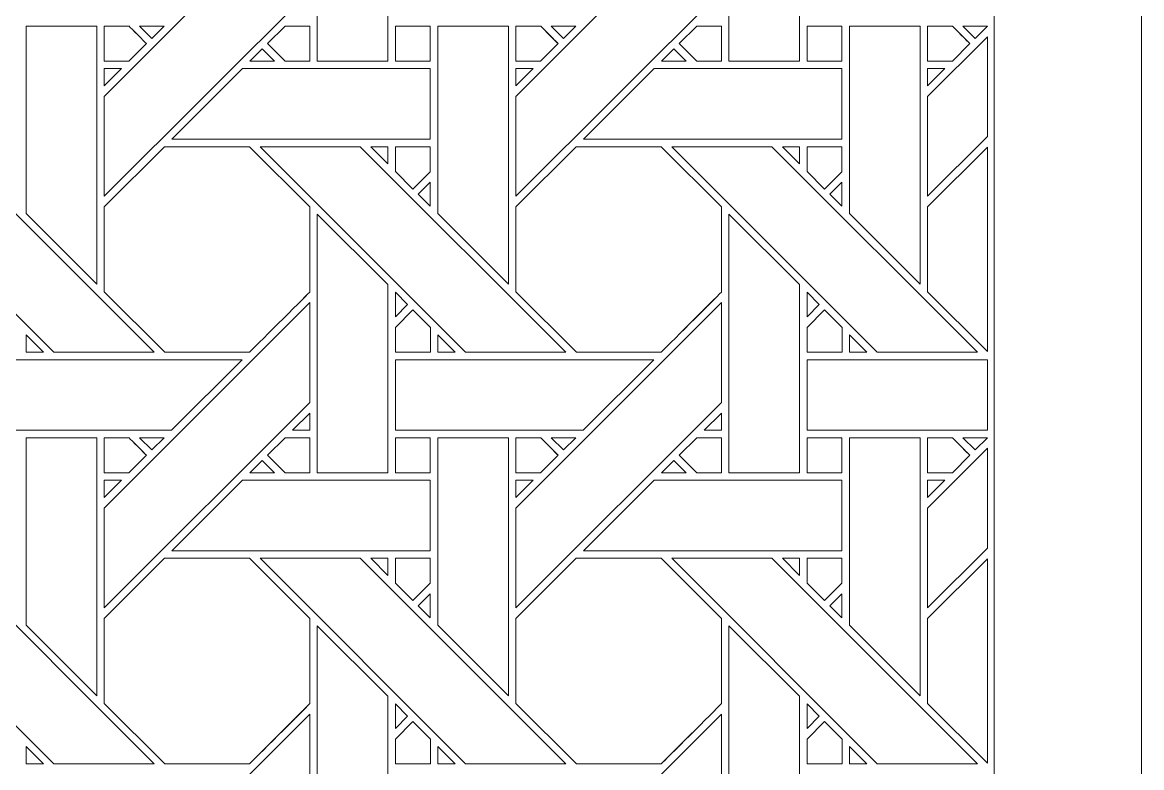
# Model space of a CAD drawing. Header units: inches. Extents: x 7.38 to 17.38, y 6.59 to 11.59.
# Drawn here: x 14.804 to 17.383, y 8.849 to 10.566 of the extents above; entities that cross this region are included whole.
import ezdxf

# ---------------------------------------------------------------- set-up
doc = ezdxf.new("R2010")
doc.units = ezdxf.units.IN
doc.header["$MEASUREMENT"] = 0
doc.layers.add('Design', color=7, linetype='Continuous', lineweight=0)

msp = doc.modelspace()

# ---------------------------------------------------------------- linework, layer by layer
at = {"layer": 'Design'}
for points, knots in [([(7.3829, 11.5948), (7.3829, 11.5948), (7.3829, 6.5948), (7.3829, 6.5948), (7.3829, 6.5948), (17.3829, 6.5948), (17.3829, 6.5948), (17.3829, 6.5948), (17.3829, 11.5948), (17.3829, 11.5948), (17.3829, 11.5948), (7.3829, 11.5948), (7.3829, 11.5948)], [0, 0, 0, 0, 1, 1, 1, 2, 2, 2, 3, 3, 3, 4, 4, 4, 4]), ([(7.7229, 11.2442), (7.7229, 11.2442), (7.7229, 6.9453), (7.7229, 6.9453), (7.7229, 6.9453), (17.0428, 6.9453), (17.0428, 6.9453), (17.0428, 6.9453), (17.0428, 11.2442), (17.0428, 11.2442), (17.0428, 11.2442), (7.7229, 11.2442), (7.7229, 11.2442)], [0, 0, 0, 0, 1, 1, 1, 2, 2, 2, 3, 3, 3, 4, 4, 4, 4]), ([(15.483, 10.4769), (15.483, 10.4769), (15.483, 11.0727), (15.483, 11.0727), (15.483, 11.0727), (15.6458, 10.9106), (15.6458, 10.9106), (15.6458, 10.9106), (15.6458, 10.4769), (15.6458, 10.4769), (15.6458, 10.4769), (15.483, 10.4769), (15.483, 10.4769)], [0, 0, 0, 0, 1, 1, 1, 2, 2, 2, 3, 3, 3, 4, 4, 4, 4]), ([(16.4317, 10.4769), (16.4317, 10.4769), (16.4317, 11.0727), (16.4317, 11.0727), (16.4317, 11.0727), (16.5945, 10.9106), (16.5945, 10.9106), (16.5945, 10.9106), (16.5945, 10.4769), (16.5945, 10.4769), (16.5945, 10.4769), (16.4317, 10.4769), (16.4317, 10.4769)], [0, 0, 0, 0, 1, 1, 1, 2, 2, 2, 3, 3, 3, 4, 4, 4, 4]), ([(15.4659, 10.6391), (15.4659, 10.6391), (14.9922, 10.1655), (14.9922, 10.1655), (14.9922, 10.1655), (14.9922, 10.3956), (14.9922, 10.3956), (14.9922, 10.3956), (15.4659, 10.8692), (15.4659, 10.8692), (15.4659, 10.8692), (15.4659, 10.6391), (15.4659, 10.6391)], [0, 0, 0, 0, 1, 1, 1, 2, 2, 2, 3, 3, 3, 4, 4, 4, 4]), ([(15.941, 10.1655), (15.941, 10.1655), (15.941, 10.3956), (15.941, 10.3956), (15.941, 10.3956), (16.4146, 10.8692), (16.4146, 10.8692), (16.4146, 10.8692), (16.4146, 10.6391), (16.4146, 10.6391), (16.4146, 10.6391), (15.941, 10.1655), (15.941, 10.1655)], [0, 0, 0, 0, 1, 1, 1, 2, 2, 2, 3, 3, 3, 4, 4, 4, 4]), ([(14.8122, 10.1255), (14.8122, 10.1255), (14.8122, 10.5577), (14.8122, 10.5577), (14.8122, 10.5577), (14.9751, 10.5577), (14.9751, 10.5577), (14.9751, 10.5577), (14.9751, 9.9626), (14.9751, 9.9626), (14.9751, 9.9626), (14.8122, 10.1255), (14.8122, 10.1255)], [0, 0, 0, 0, 1, 1, 1, 2, 2, 2, 3, 3, 3, 4, 4, 4, 4]), ([(15.0493, 10.5577), (15.0544, 10.5526), (15.0852, 10.5218), (15.0896, 10.5173), (15.0896, 10.5173), (15.0492, 10.4769), (15.0492, 10.4769), (15.0492, 10.4769), (14.9922, 10.4769), (14.9922, 10.4769), (14.9922, 10.4769), (14.9922, 10.5577), (14.9922, 10.5577), (14.9922, 10.5577), (15.0493, 10.5577), (15.0493, 10.5577)], [0, 0, 0, 0, 1, 1, 1, 2, 2, 2, 3, 3, 3, 4, 4, 4, 5, 5, 5, 5]), ([(15.0896, 10.5173), (15.0896, 10.5173), (15.0492, 10.4769), (15.0492, 10.4769), (15.0492, 10.4769), (14.9922, 10.4769), (14.9922, 10.4769), (14.9922, 10.4769), (14.9922, 10.5577), (14.9922, 10.5577), (14.9922, 10.5577), (15.0493, 10.5577), (15.0493, 10.5577), (15.0543, 10.5527), (15.0851, 10.5219), (15.0896, 10.5173)], [0, 0, 0, 0, 1, 1, 1, 2, 2, 2, 3, 3, 3, 4, 4, 4, 5, 5, 5, 5]), ([(15.0736, 10.5577), (15.0736, 10.5577), (15.1301, 10.5577), (15.1301, 10.5577), (15.1301, 10.5577), (15.1018, 10.5295), (15.1018, 10.5295), (15.1018, 10.5295), (15.0736, 10.5577), (15.0736, 10.5577)], [0, 0, 0, 0, 1, 1, 1, 2, 2, 2, 3, 3, 3, 3]), ([(15.4659, 10.5577), (15.4659, 10.5577), (15.4659, 10.4769), (15.4659, 10.4769), (15.4659, 10.4769), (15.4088, 10.4769), (15.4088, 10.4769), (15.4088, 10.4769), (15.3684, 10.5173), (15.3684, 10.5173), (15.3684, 10.5173), (15.4089, 10.5577), (15.4089, 10.5577), (15.4089, 10.5577), (15.4659, 10.5577), (15.4659, 10.5577)], [0, 0, 0, 0, 1, 1, 1, 2, 2, 2, 3, 3, 3, 4, 4, 4, 5, 5, 5, 5]), ([(15.4659, 10.4769), (15.4659, 10.4769), (15.4088, 10.4769), (15.4088, 10.4769), (15.4088, 10.4769), (15.3684, 10.5173), (15.3684, 10.5173), (15.3684, 10.5173), (15.4089, 10.5577), (15.4089, 10.5577), (15.4089, 10.5577), (15.4659, 10.5577), (15.4659, 10.5577), (15.4659, 10.5577), (15.4659, 10.4769), (15.4659, 10.4769)], [0, 0, 0, 0, 1, 1, 1, 2, 2, 2, 3, 3, 3, 4, 4, 4, 5, 5, 5, 5]), ([(15.7434, 10.5577), (15.7434, 10.5577), (15.7434, 10.4769), (15.7434, 10.4769), (15.7434, 10.4769), (15.6631, 10.4769), (15.6631, 10.4769), (15.6631, 10.4769), (15.6631, 10.5577), (15.6631, 10.5577), (15.6631, 10.5577), (15.7434, 10.5577), (15.7434, 10.5577)], [0, 0, 0, 0, 1, 1, 1, 2, 2, 2, 3, 3, 3, 4, 4, 4, 4]), ([(15.6631, 10.4769), (15.6631, 10.4769), (15.6631, 10.5577), (15.6631, 10.5577), (15.6631, 10.5577), (15.7434, 10.5577), (15.7434, 10.5577), (15.7434, 10.5577), (15.7434, 10.4769), (15.7434, 10.4769), (15.7434, 10.4769), (15.6631, 10.4769), (15.6631, 10.4769)], [0, 0, 0, 0, 1, 1, 1, 2, 2, 2, 3, 3, 3, 4, 4, 4, 4]), ([(15.7609, 10.1255), (15.7609, 10.1255), (15.7609, 10.5577), (15.7609, 10.5577), (15.7609, 10.5577), (15.9238, 10.5577), (15.9238, 10.5577), (15.9238, 10.5577), (15.9238, 9.9626), (15.9238, 9.9626), (15.9238, 9.9626), (15.7609, 10.1255), (15.7609, 10.1255)], [0, 0, 0, 0, 1, 1, 1, 2, 2, 2, 3, 3, 3, 4, 4, 4, 4]), ([(15.998, 10.5577), (16.0032, 10.5526), (16.0339, 10.5218), (16.0384, 10.5173), (16.0384, 10.5173), (15.9979, 10.4769), (15.9979, 10.4769), (15.9979, 10.4769), (15.941, 10.4769), (15.941, 10.4769), (15.941, 10.4769), (15.941, 10.5577), (15.941, 10.5577), (15.941, 10.5577), (15.998, 10.5577), (15.998, 10.5577)], [0, 0, 0, 0, 1, 1, 1, 2, 2, 2, 3, 3, 3, 4, 4, 4, 5, 5, 5, 5]), ([(16.0384, 10.5173), (16.0384, 10.5173), (15.9979, 10.4769), (15.9979, 10.4769), (15.9979, 10.4769), (15.941, 10.4769), (15.941, 10.4769), (15.941, 10.4769), (15.941, 10.5577), (15.941, 10.5577), (15.941, 10.5577), (15.998, 10.5577), (15.998, 10.5577), (16.0034, 10.5523), (16.0384, 10.5173), (16.0384, 10.5173)], [0, 0, 0, 0, 1, 1, 1, 2, 2, 2, 3, 3, 3, 4, 4, 4, 5, 5, 5, 5]), ([(16.0224, 10.5577), (16.0224, 10.5577), (16.0788, 10.5577), (16.0788, 10.5577), (16.0788, 10.5577), (16.0506, 10.5295), (16.0506, 10.5295), (16.0506, 10.5295), (16.0224, 10.5577), (16.0224, 10.5577)], [0, 0, 0, 0, 1, 1, 1, 2, 2, 2, 3, 3, 3, 3]), ([(16.4146, 10.5577), (16.4146, 10.5577), (16.4146, 10.4769), (16.4146, 10.4769), (16.4146, 10.4769), (16.3575, 10.4769), (16.3575, 10.4769), (16.3575, 10.4769), (16.3172, 10.5173), (16.3172, 10.5173), (16.3172, 10.5173), (16.3576, 10.5577), (16.3576, 10.5577), (16.3576, 10.5577), (16.4146, 10.5577), (16.4146, 10.5577)], [0, 0, 0, 0, 1, 1, 1, 2, 2, 2, 3, 3, 3, 4, 4, 4, 5, 5, 5, 5]), ([(16.4146, 10.4769), (16.4146, 10.4769), (16.3575, 10.4769), (16.3575, 10.4769), (16.3575, 10.4769), (16.3172, 10.5173), (16.3172, 10.5173), (16.3172, 10.5173), (16.3576, 10.5577), (16.3576, 10.5577), (16.3576, 10.5577), (16.4146, 10.5577), (16.4146, 10.5577), (16.4146, 10.5577), (16.4146, 10.4769), (16.4146, 10.4769)], [0, 0, 0, 0, 1, 1, 1, 2, 2, 2, 3, 3, 3, 4, 4, 4, 5, 5, 5, 5]), ([(16.6921, 10.5577), (16.6921, 10.5577), (16.6921, 10.4769), (16.6921, 10.4769), (16.6921, 10.4769), (16.6118, 10.4769), (16.6118, 10.4769), (16.6118, 10.4769), (16.6118, 10.5577), (16.6118, 10.5577), (16.6118, 10.5577), (16.6921, 10.5577), (16.6921, 10.5577)], [0, 0, 0, 0, 1, 1, 1, 2, 2, 2, 3, 3, 3, 4, 4, 4, 4]), ([(16.6118, 10.4769), (16.6118, 10.4769), (16.6118, 10.5577), (16.6118, 10.5577), (16.6118, 10.5577), (16.6921, 10.5577), (16.6921, 10.5577), (16.6921, 10.5577), (16.6921, 10.4769), (16.6921, 10.4769), (16.6921, 10.4769), (16.6118, 10.4769), (16.6118, 10.4769)], [0, 0, 0, 0, 1, 1, 1, 2, 2, 2, 3, 3, 3, 4, 4, 4, 4]), ([(16.8725, 9.9626), (16.8725, 9.9626), (16.7096, 10.1255), (16.7096, 10.1255), (16.7096, 10.1255), (16.7096, 10.5577), (16.7096, 10.5577), (16.7096, 10.5577), (16.8725, 10.5577), (16.8725, 10.5577), (16.8725, 10.5577), (16.8725, 9.9626), (16.8725, 9.9626)], [0, 0, 0, 0, 1, 1, 1, 2, 2, 2, 3, 3, 3, 4, 4, 4, 4]), ([(16.8897, 10.4769), (16.8897, 10.4769), (16.8897, 10.5577), (16.8897, 10.5577), (16.8897, 10.5577), (16.9468, 10.5577), (16.9468, 10.5577), (16.9519, 10.5526), (16.9827, 10.5218), (16.9871, 10.5173), (16.9871, 10.5173), (16.9467, 10.4769), (16.9467, 10.4769), (16.9467, 10.4769), (16.8897, 10.4769), (16.8897, 10.4769)], [0, 0, 0, 0, 1, 1, 1, 2, 2, 2, 3, 3, 3, 4, 4, 4, 5, 5, 5, 5]), ([(16.8897, 10.4769), (16.8897, 10.4769), (16.8897, 10.5577), (16.8897, 10.5577), (16.8897, 10.5577), (16.9468, 10.5577), (16.9468, 10.5577), (16.9521, 10.5524), (16.9829, 10.5216), (16.9871, 10.5173), (16.9871, 10.5173), (16.9467, 10.4769), (16.9467, 10.4769), (16.9467, 10.4769), (16.8897, 10.4769), (16.8897, 10.4769)], [0, 0, 0, 0, 1, 1, 1, 2, 2, 2, 3, 3, 3, 4, 4, 4, 5, 5, 5, 5]), ([(16.9711, 10.5577), (16.9711, 10.5577), (17.0276, 10.5577), (17.0276, 10.5577), (17.0276, 10.5577), (16.9993, 10.5295), (16.9993, 10.5295), (16.9993, 10.5295), (16.9711, 10.5577), (16.9711, 10.5577)], [0, 0, 0, 0, 1, 1, 1, 2, 2, 2, 3, 3, 3, 3]), ([(16.8897, 10.1655), (16.8897, 10.1655), (16.8897, 10.3956), (16.8897, 10.3956), (16.8897, 10.3956), (17.0276, 10.5334), (17.0276, 10.5334), (17.0276, 10.5334), (17.0276, 10.3034), (17.0276, 10.3034), (17.0276, 10.3034), (16.8897, 10.1655), (16.8897, 10.1655)], [0, 0, 0, 0, 1, 1, 1, 2, 2, 2, 3, 3, 3, 4, 4, 4, 4]), ([(15.3281, 10.4769), (15.3281, 10.4769), (15.3563, 10.5052), (15.3563, 10.5052), (15.3563, 10.5052), (15.3846, 10.4769), (15.3846, 10.4769), (15.3846, 10.4769), (15.3281, 10.4769), (15.3281, 10.4769)], [0, 0, 0, 0, 1, 1, 1, 2, 2, 2, 3, 3, 3, 3]), ([(16.305, 10.5052), (16.305, 10.5052), (16.3333, 10.4769), (16.3333, 10.4769), (16.3333, 10.4769), (16.2768, 10.4769), (16.2768, 10.4769), (16.2768, 10.4769), (16.305, 10.5052), (16.305, 10.5052)], [0, 0, 0, 0, 1, 1, 1, 2, 2, 2, 3, 3, 3, 3]), ([(15.0321, 10.4598), (15.0321, 10.4598), (14.9922, 10.4199), (14.9922, 10.4199), (14.9922, 10.4199), (14.9922, 10.4598), (14.9922, 10.4598), (14.9922, 10.4598), (15.0321, 10.4598), (15.0321, 10.4598)], [0, 0, 0, 0, 1, 1, 1, 2, 2, 2, 3, 3, 3, 3]), ([(15.7434, 10.4598), (15.7434, 10.4598), (15.7434, 10.297), (15.7434, 10.297), (15.7434, 10.297), (15.1481, 10.297), (15.1481, 10.297), (15.1481, 10.297), (15.3109, 10.4598), (15.3109, 10.4598), (15.3109, 10.4598), (15.7434, 10.4598), (15.7434, 10.4598)], [0, 0, 0, 0, 1, 1, 1, 2, 2, 2, 3, 3, 3, 4, 4, 4, 4]), ([(15.9808, 10.4598), (15.9808, 10.4598), (15.941, 10.4199), (15.941, 10.4199), (15.941, 10.4199), (15.941, 10.4598), (15.941, 10.4598), (15.941, 10.4598), (15.9808, 10.4598), (15.9808, 10.4598)], [0, 0, 0, 0, 1, 1, 1, 2, 2, 2, 3, 3, 3, 3]), ([(16.6921, 10.4598), (16.6921, 10.4598), (16.6921, 10.297), (16.6921, 10.297), (16.6921, 10.297), (16.0968, 10.297), (16.0968, 10.297), (16.0968, 10.297), (16.2596, 10.4598), (16.2596, 10.4598), (16.2596, 10.4598), (16.6921, 10.4598), (16.6921, 10.4598)], [0, 0, 0, 0, 1, 1, 1, 2, 2, 2, 3, 3, 3, 4, 4, 4, 4]), ([(16.9295, 10.4598), (16.9295, 10.4598), (16.8897, 10.4199), (16.8897, 10.4199), (16.8897, 10.4199), (16.8897, 10.4598), (16.8897, 10.4598), (16.8897, 10.4598), (16.9295, 10.4598), (16.9295, 10.4598)], [0, 0, 0, 0, 1, 1, 1, 2, 2, 2, 3, 3, 3, 3]), ([(15.1072, 9.8062), (15.1072, 9.8062), (14.8762, 9.8062), (14.8762, 9.8062), (14.8762, 9.8062), (14.4026, 10.2798), (14.4026, 10.2798), (14.4026, 10.2798), (14.6336, 10.2798), (14.6336, 10.2798), (14.6336, 10.2798), (15.1072, 9.8062), (15.1072, 9.8062)], [0, 0, 0, 0, 1, 1, 1, 2, 2, 2, 3, 3, 3, 4, 4, 4, 4]), ([(15.1309, 10.2798), (15.1309, 10.2798), (15.3271, 10.2798), (15.3271, 10.2798), (15.3271, 10.2798), (15.4659, 10.1411), (15.4659, 10.1411), (15.4659, 10.1411), (15.4659, 9.9449), (15.4659, 9.9449), (15.4481, 9.9269), (15.3362, 9.8152), (15.3272, 9.8062), (15.3272, 9.8062), (15.1315, 9.8062), (15.1315, 9.8062), (15.1315, 9.8062), (14.9922, 9.9454), (14.9922, 9.9454), (14.9922, 9.9454), (14.9922, 10.1411), (14.9922, 10.1411), (14.9922, 10.1411), (15.1309, 10.2798), (15.1309, 10.2798)], [0, 0, 0, 0, 1, 1, 1, 2, 2, 2, 3, 3, 3, 4, 4, 4, 5, 5, 5, 6, 6, 6, 7, 7, 7, 8, 8, 8, 8]), ([(15.4659, 9.9449), (15.4481, 9.927), (15.3362, 9.8152), (15.3272, 9.8062), (15.3272, 9.8062), (15.1315, 9.8062), (15.1315, 9.8062), (15.1315, 9.8062), (14.9922, 9.9454), (14.9922, 9.9454), (14.9922, 9.9454), (14.9922, 10.1411), (14.9922, 10.1411), (14.9922, 10.1411), (15.1309, 10.2798), (15.1309, 10.2798), (15.1309, 10.2798), (15.3271, 10.2798), (15.3271, 10.2798), (15.3271, 10.2798), (15.4659, 10.1411), (15.4659, 10.1411), (15.4659, 10.1411), (15.4659, 9.9449), (15.4659, 9.9449)], [0, 0, 0, 0, 1, 1, 1, 2, 2, 2, 3, 3, 3, 4, 4, 4, 5, 5, 5, 6, 6, 6, 7, 7, 7, 8, 8, 8, 8]), ([(15.8249, 9.8062), (15.8249, 9.8062), (15.3514, 10.2798), (15.3514, 10.2798), (15.3514, 10.2798), (15.5823, 10.2798), (15.5823, 10.2798), (15.5823, 10.2798), (16.056, 9.8062), (16.056, 9.8062), (16.056, 9.8062), (15.8249, 9.8062), (15.8249, 9.8062)], [0, 0, 0, 0, 1, 1, 1, 2, 2, 2, 3, 3, 3, 4, 4, 4, 4]), ([(15.6064, 10.2798), (15.6064, 10.2798), (15.6459, 10.2798), (15.6459, 10.2798), (15.6459, 10.2798), (15.6459, 10.24), (15.6459, 10.24), (15.6459, 10.24), (15.6064, 10.2798), (15.6064, 10.2798)], [0, 0, 0, 0, 1, 1, 1, 2, 2, 2, 3, 3, 3, 3]), ([(15.7434, 10.2798), (15.7434, 10.2798), (15.7434, 10.2222), (15.7434, 10.2222), (15.7434, 10.2222), (15.7034, 10.1823), (15.7034, 10.1823), (15.7034, 10.1823), (15.6631, 10.2226), (15.6631, 10.2226), (15.6631, 10.2226), (15.6631, 10.2798), (15.6631, 10.2798), (15.6631, 10.2798), (15.7434, 10.2798), (15.7434, 10.2798)], [0, 0, 0, 0, 1, 1, 1, 2, 2, 2, 3, 3, 3, 4, 4, 4, 5, 5, 5, 5]), ([(15.7034, 10.1823), (15.7034, 10.1823), (15.6631, 10.2226), (15.6631, 10.2226), (15.6631, 10.2226), (15.6631, 10.2798), (15.6631, 10.2798), (15.6631, 10.2798), (15.7434, 10.2798), (15.7434, 10.2798), (15.7434, 10.2798), (15.7434, 10.2222), (15.7434, 10.2222), (15.7434, 10.2222), (15.7034, 10.1823), (15.7034, 10.1823)], [0, 0, 0, 0, 1, 1, 1, 2, 2, 2, 3, 3, 3, 4, 4, 4, 5, 5, 5, 5]), ([(16.0797, 10.2798), (16.0797, 10.2798), (16.2759, 10.2798), (16.2759, 10.2798), (16.2759, 10.2798), (16.4146, 10.1411), (16.4146, 10.1411), (16.4146, 10.1411), (16.4146, 9.9449), (16.4146, 9.9449), (16.3968, 9.9269), (16.2849, 9.8152), (16.2759, 9.8062), (16.2759, 9.8062), (16.0802, 9.8062), (16.0802, 9.8062), (16.0802, 9.8062), (15.941, 9.9454), (15.941, 9.9454), (15.941, 9.9454), (15.941, 10.1411), (15.941, 10.1411), (15.941, 10.1411), (16.0797, 10.2798), (16.0797, 10.2798)], [0, 0, 0, 0, 1, 1, 1, 2, 2, 2, 3, 3, 3, 4, 4, 4, 5, 5, 5, 6, 6, 6, 7, 7, 7, 8, 8, 8, 8]), ([(16.4146, 9.9449), (16.3965, 9.9266), (16.2847, 9.815), (16.2759, 9.8062), (16.2759, 9.8062), (16.0802, 9.8062), (16.0802, 9.8062), (16.0802, 9.8062), (15.941, 9.9454), (15.941, 9.9454), (15.941, 9.9454), (15.941, 10.1411), (15.941, 10.1411), (15.941, 10.1411), (16.0797, 10.2798), (16.0797, 10.2798), (16.0797, 10.2798), (16.2759, 10.2798), (16.2759, 10.2798), (16.2759, 10.2798), (16.4146, 10.1411), (16.4146, 10.1411), (16.4146, 10.1411), (16.4146, 9.9449), (16.4146, 9.9449)], [0, 0, 0, 0, 1, 1, 1, 2, 2, 2, 3, 3, 3, 4, 4, 4, 5, 5, 5, 6, 6, 6, 7, 7, 7, 8, 8, 8, 8]), ([(17.0047, 9.8062), (17.0047, 9.8062), (16.7737, 9.8062), (16.7737, 9.8062), (16.7737, 9.8062), (16.3001, 10.2798), (16.3001, 10.2798), (16.3001, 10.2798), (16.531, 10.2798), (16.531, 10.2798), (16.531, 10.2798), (17.0047, 9.8062), (17.0047, 9.8062)], [0, 0, 0, 0, 1, 1, 1, 2, 2, 2, 3, 3, 3, 4, 4, 4, 4]), ([(16.5946, 10.2798), (16.5946, 10.2798), (16.5946, 10.24), (16.5946, 10.24), (16.5946, 10.24), (16.5552, 10.2798), (16.5552, 10.2798), (16.5552, 10.2798), (16.5946, 10.2798), (16.5946, 10.2798)], [0, 0, 0, 0, 1, 1, 1, 2, 2, 2, 3, 3, 3, 3]), ([(16.6921, 10.2798), (16.6921, 10.2798), (16.6921, 10.2222), (16.6921, 10.2222), (16.6921, 10.2222), (16.6522, 10.1823), (16.6522, 10.1823), (16.6522, 10.1823), (16.6118, 10.2226), (16.6118, 10.2226), (16.6118, 10.2226), (16.6118, 10.2798), (16.6118, 10.2798), (16.6118, 10.2798), (16.6921, 10.2798), (16.6921, 10.2798)], [0, 0, 0, 0, 1, 1, 1, 2, 2, 2, 3, 3, 3, 4, 4, 4, 5, 5, 5, 5]), ([(16.6522, 10.1823), (16.6522, 10.1823), (16.6118, 10.2226), (16.6118, 10.2226), (16.6118, 10.2226), (16.6118, 10.2798), (16.6118, 10.2798), (16.6118, 10.2798), (16.6921, 10.2798), (16.6921, 10.2798), (16.6921, 10.2798), (16.6921, 10.2222), (16.6921, 10.2222), (16.6921, 10.2222), (16.6522, 10.1823), (16.6522, 10.1823)], [0, 0, 0, 0, 1, 1, 1, 2, 2, 2, 3, 3, 3, 4, 4, 4, 5, 5, 5, 5]), ([(17.0276, 10.279), (17.0276, 10.279), (17.0276, 9.8076), (17.0276, 9.8076), (17.0276, 9.8076), (16.8897, 9.9454), (16.8897, 9.9454), (16.8897, 9.9454), (16.8897, 10.1411), (16.8897, 10.1411), (16.8897, 10.1411), (17.0276, 10.279), (17.0276, 10.279)], [0, 0, 0, 0, 1, 1, 1, 2, 2, 2, 3, 3, 3, 4, 4, 4, 4]), ([(17.0276, 9.8076), (17.0276, 9.8076), (16.8897, 9.9454), (16.8897, 9.9454), (16.8897, 9.9454), (16.8897, 10.1411), (16.8897, 10.1411), (16.8897, 10.1411), (17.0276, 10.279), (17.0276, 10.279), (17.0276, 10.279), (17.0276, 9.8076), (17.0276, 9.8076)], [0, 0, 0, 0, 1, 1, 1, 2, 2, 2, 3, 3, 3, 4, 4, 4, 4]), ([(15.7434, 10.198), (15.7434, 10.198), (15.7434, 10.1428), (15.7434, 10.1428), (15.7434, 10.1428), (15.7156, 10.1702), (15.7156, 10.1702), (15.7156, 10.1702), (15.7434, 10.198), (15.7434, 10.198)], [0, 0, 0, 0, 1, 1, 1, 2, 2, 2, 3, 3, 3, 3]), ([(16.6921, 10.198), (16.6921, 10.198), (16.6921, 10.1428), (16.6921, 10.1428), (16.6921, 10.1428), (16.6643, 10.1702), (16.6643, 10.1702), (16.6643, 10.1702), (16.6921, 10.198), (16.6921, 10.198)], [0, 0, 0, 0, 1, 1, 1, 2, 2, 2, 3, 3, 3, 3]), ([(15.483, 9.5282), (15.483, 9.5282), (15.483, 10.124), (15.483, 10.124), (15.483, 10.124), (15.6458, 9.9619), (15.6458, 9.9619), (15.6458, 9.9619), (15.6458, 9.5282), (15.6458, 9.5282), (15.6458, 9.5282), (15.483, 9.5282), (15.483, 9.5282)], [0, 0, 0, 0, 1, 1, 1, 2, 2, 2, 3, 3, 3, 4, 4, 4, 4]), ([(16.4317, 9.5282), (16.4317, 9.5282), (16.4317, 10.124), (16.4317, 10.124), (16.4317, 10.124), (16.5945, 9.9619), (16.5945, 9.9619), (16.5945, 9.9619), (16.5945, 9.5282), (16.5945, 9.5282), (16.5945, 9.5282), (16.4317, 9.5282), (16.4317, 9.5282)], [0, 0, 0, 0, 1, 1, 1, 2, 2, 2, 3, 3, 3, 4, 4, 4, 4]), ([(15.6631, 9.8876), (15.6631, 9.8876), (15.6631, 9.9444), (15.6631, 9.9444), (15.6631, 9.9444), (15.6913, 9.9158), (15.6913, 9.9158), (15.6913, 9.9158), (15.6631, 9.8876), (15.6631, 9.8876)], [0, 0, 0, 0, 1, 1, 1, 2, 2, 2, 3, 3, 3, 3]), ([(16.6118, 9.8876), (16.6118, 9.8876), (16.6118, 9.9444), (16.6118, 9.9444), (16.6118, 9.9444), (16.64, 9.9158), (16.64, 9.9158), (16.64, 9.9158), (16.6118, 9.8876), (16.6118, 9.8876)], [0, 0, 0, 0, 1, 1, 1, 2, 2, 2, 3, 3, 3, 3]), ([(15.4659, 9.6904), (15.4659, 9.6904), (14.9922, 9.2167), (14.9922, 9.2167), (14.9922, 9.2167), (14.9922, 9.4468), (14.9922, 9.4468), (14.9922, 9.4468), (15.4659, 9.9204), (15.4659, 9.9204), (15.4659, 9.9204), (15.4659, 9.6904), (15.4659, 9.6904)], [0, 0, 0, 0, 1, 1, 1, 2, 2, 2, 3, 3, 3, 4, 4, 4, 4]), ([(15.941, 9.2167), (15.941, 9.2167), (15.941, 9.4468), (15.941, 9.4468), (15.941, 9.4468), (16.4146, 9.9204), (16.4146, 9.9204), (16.4146, 9.9204), (16.4146, 9.6904), (16.4146, 9.6904), (16.4146, 9.6904), (15.941, 9.2167), (15.941, 9.2167)], [0, 0, 0, 0, 1, 1, 1, 2, 2, 2, 3, 3, 3, 4, 4, 4, 4]), ([(15.6631, 9.8059), (15.6631, 9.8059), (15.6631, 9.8632), (15.6631, 9.8632), (15.6631, 9.8632), (15.7034, 9.9036), (15.7034, 9.9036), (15.7034, 9.9036), (15.7438, 9.8632), (15.7438, 9.8632), (15.7438, 9.8632), (15.7438, 9.8059), (15.7438, 9.8059), (15.7438, 9.8059), (15.6631, 9.8059), (15.6631, 9.8059)], [0, 0, 0, 0, 1, 1, 1, 2, 2, 2, 3, 3, 3, 4, 4, 4, 5, 5, 5, 5]), ([(15.7034, 9.9036), (15.7034, 9.9036), (15.7438, 9.8632), (15.7438, 9.8632), (15.7438, 9.8632), (15.7438, 9.8059), (15.7438, 9.8059), (15.7438, 9.8059), (15.6631, 9.8059), (15.6631, 9.8059), (15.6631, 9.8059), (15.6631, 9.8632), (15.6631, 9.8632), (15.6631, 9.8632), (15.7034, 9.9036), (15.7034, 9.9036)], [0, 0, 0, 0, 1, 1, 1, 2, 2, 2, 3, 3, 3, 4, 4, 4, 5, 5, 5, 5]), ([(16.6118, 9.8059), (16.6118, 9.8059), (16.6118, 9.8632), (16.6118, 9.8632), (16.6118, 9.8632), (16.6522, 9.9036), (16.6522, 9.9036), (16.6522, 9.9036), (16.6925, 9.8632), (16.6925, 9.8632), (16.6925, 9.8632), (16.6925, 9.8059), (16.6925, 9.8059), (16.6925, 9.8059), (16.6118, 9.8059), (16.6118, 9.8059)], [0, 0, 0, 0, 1, 1, 1, 2, 2, 2, 3, 3, 3, 4, 4, 4, 5, 5, 5, 5]), ([(16.6522, 9.9036), (16.6522, 9.9036), (16.6925, 9.8632), (16.6925, 9.8632), (16.6925, 9.8632), (16.6925, 9.8059), (16.6925, 9.8059), (16.6925, 9.8059), (16.6118, 9.8059), (16.6118, 9.8059), (16.6118, 9.8059), (16.6118, 9.8632), (16.6118, 9.8632), (16.6118, 9.8632), (16.6522, 9.9036), (16.6522, 9.9036)], [0, 0, 0, 0, 1, 1, 1, 2, 2, 2, 3, 3, 3, 4, 4, 4, 5, 5, 5, 5]), ([(14.8123, 9.8062), (14.8123, 9.8062), (14.8123, 9.8459), (14.8123, 9.8459), (14.8123, 9.8459), (14.852, 9.8062), (14.852, 9.8062), (14.852, 9.8062), (14.8123, 9.8062), (14.8123, 9.8062)], [0, 0, 0, 0, 1, 1, 1, 2, 2, 2, 3, 3, 3, 3]), ([(15.761, 9.8062), (15.761, 9.8062), (15.761, 9.846), (15.761, 9.846), (15.761, 9.846), (15.8007, 9.8062), (15.8007, 9.8062), (15.8007, 9.8062), (15.761, 9.8062), (15.761, 9.8062)], [0, 0, 0, 0, 1, 1, 1, 2, 2, 2, 3, 3, 3, 3]), ([(16.7097, 9.8062), (16.7097, 9.8062), (16.7097, 9.846), (16.7097, 9.846), (16.7097, 9.846), (16.7495, 9.8062), (16.7495, 9.8062), (16.7495, 9.8062), (16.7097, 9.8062), (16.7097, 9.8062)], [0, 0, 0, 0, 1, 1, 1, 2, 2, 2, 3, 3, 3, 3]), ([(15.3101, 9.7889), (15.3101, 9.7889), (15.1473, 9.6262), (15.1473, 9.6262), (15.1473, 9.6262), (14.7144, 9.6262), (14.7144, 9.6262), (14.7144, 9.6262), (14.7144, 9.7889), (14.7144, 9.7889), (14.7144, 9.7889), (15.3101, 9.7889), (15.3101, 9.7889)], [0, 0, 0, 0, 1, 1, 1, 2, 2, 2, 3, 3, 3, 4, 4, 4, 4]), ([(16.0961, 9.6262), (16.0961, 9.6262), (15.6631, 9.6262), (15.6631, 9.6262), (15.6631, 9.6262), (15.6631, 9.7889), (15.6631, 9.7889), (15.6631, 9.7889), (16.2588, 9.7889), (16.2588, 9.7889), (16.2588, 9.7889), (16.0961, 9.6262), (16.0961, 9.6262)], [0, 0, 0, 0, 1, 1, 1, 2, 2, 2, 3, 3, 3, 4, 4, 4, 4]), ([(16.6118, 9.6262), (16.6118, 9.6262), (16.6118, 9.7889), (16.6118, 9.7889), (16.6118, 9.7889), (17.0276, 9.7889), (17.0276, 9.7889), (17.0276, 9.7889), (17.0276, 9.6262), (17.0276, 9.6262), (17.0276, 9.6262), (16.6118, 9.6262), (16.6118, 9.6262)], [0, 0, 0, 0, 1, 1, 1, 2, 2, 2, 3, 3, 3, 4, 4, 4, 4]), ([(15.4261, 9.6262), (15.4261, 9.6262), (15.4659, 9.666), (15.4659, 9.666), (15.4659, 9.666), (15.4659, 9.6262), (15.4659, 9.6262), (15.4659, 9.6262), (15.4261, 9.6262), (15.4261, 9.6262)], [0, 0, 0, 0, 1, 1, 1, 2, 2, 2, 3, 3, 3, 3]), ([(16.4146, 9.666), (16.4146, 9.666), (16.4146, 9.6262), (16.4146, 9.6262), (16.4146, 9.6262), (16.3748, 9.6262), (16.3748, 9.6262), (16.3748, 9.6262), (16.4146, 9.666), (16.4146, 9.666)], [0, 0, 0, 0, 1, 1, 1, 2, 2, 2, 3, 3, 3, 3]), ([(14.9751, 9.0138), (14.9751, 9.0138), (14.8122, 9.1768), (14.8122, 9.1768), (14.8122, 9.1768), (14.8122, 9.609), (14.8122, 9.609), (14.8122, 9.609), (14.9751, 9.609), (14.9751, 9.609), (14.9751, 9.609), (14.9751, 9.0138), (14.9751, 9.0138)], [0, 0, 0, 0, 1, 1, 1, 2, 2, 2, 3, 3, 3, 4, 4, 4, 4]), ([(15.0493, 9.609), (15.0544, 9.6038), (15.0852, 9.573), (15.0896, 9.5686), (15.0896, 9.5686), (15.0492, 9.5282), (15.0492, 9.5282), (15.0492, 9.5282), (14.9922, 9.5282), (14.9922, 9.5282), (14.9922, 9.5282), (14.9922, 9.609), (14.9922, 9.609), (14.9922, 9.609), (15.0493, 9.609), (15.0493, 9.609)], [0, 0, 0, 0, 1, 1, 1, 2, 2, 2, 3, 3, 3, 4, 4, 4, 5, 5, 5, 5]), ([(14.9922, 9.5282), (14.9922, 9.5282), (14.9922, 9.609), (14.9922, 9.609), (14.9922, 9.609), (15.0493, 9.609), (15.0493, 9.609), (15.0543, 9.604), (15.0851, 9.5732), (15.0896, 9.5686), (15.0896, 9.5686), (15.0492, 9.5282), (15.0492, 9.5282), (15.0492, 9.5282), (14.9922, 9.5282), (14.9922, 9.5282)], [0, 0, 0, 0, 1, 1, 1, 2, 2, 2, 3, 3, 3, 4, 4, 4, 5, 5, 5, 5]), ([(15.0736, 9.609), (15.0736, 9.609), (15.1301, 9.609), (15.1301, 9.609), (15.1301, 9.609), (15.1018, 9.5808), (15.1018, 9.5808), (15.1018, 9.5808), (15.0736, 9.609), (15.0736, 9.609)], [0, 0, 0, 0, 1, 1, 1, 2, 2, 2, 3, 3, 3, 3]), ([(15.4659, 9.609), (15.4659, 9.609), (15.4659, 9.5282), (15.4659, 9.5282), (15.4659, 9.5282), (15.4088, 9.5282), (15.4088, 9.5282), (15.4088, 9.5282), (15.3684, 9.5686), (15.3684, 9.5686), (15.3684, 9.5686), (15.4089, 9.609), (15.4089, 9.609), (15.4089, 9.609), (15.4659, 9.609), (15.4659, 9.609)], [0, 0, 0, 0, 1, 1, 1, 2, 2, 2, 3, 3, 3, 4, 4, 4, 5, 5, 5, 5]), ([(15.4659, 9.5282), (15.4659, 9.5282), (15.4088, 9.5282), (15.4088, 9.5282), (15.4088, 9.5282), (15.3684, 9.5686), (15.3684, 9.5686), (15.3684, 9.5686), (15.4089, 9.609), (15.4089, 9.609), (15.4089, 9.609), (15.4659, 9.609), (15.4659, 9.609), (15.4659, 9.609), (15.4659, 9.5282), (15.4659, 9.5282)], [0, 0, 0, 0, 1, 1, 1, 2, 2, 2, 3, 3, 3, 4, 4, 4, 5, 5, 5, 5]), ([(15.7434, 9.5282), (15.7434, 9.5282), (15.6631, 9.5282), (15.6631, 9.5282), (15.6631, 9.5282), (15.6631, 9.609), (15.6631, 9.609), (15.6631, 9.609), (15.7434, 9.609), (15.7434, 9.609), (15.7434, 9.609), (15.7434, 9.5282), (15.7434, 9.5282)], [0, 0, 0, 0, 1, 1, 1, 2, 2, 2, 3, 3, 3, 4, 4, 4, 4]), ([(15.6631, 9.5282), (15.6631, 9.5282), (15.6631, 9.609), (15.6631, 9.609), (15.6631, 9.609), (15.7434, 9.609), (15.7434, 9.609), (15.7434, 9.609), (15.7434, 9.5282), (15.7434, 9.5282), (15.7434, 9.5282), (15.6631, 9.5282), (15.6631, 9.5282)], [0, 0, 0, 0, 1, 1, 1, 2, 2, 2, 3, 3, 3, 4, 4, 4, 4]), ([(15.7609, 9.1768), (15.7609, 9.1768), (15.7609, 9.609), (15.7609, 9.609), (15.7609, 9.609), (15.9238, 9.609), (15.9238, 9.609), (15.9238, 9.609), (15.9238, 9.0138), (15.9238, 9.0138), (15.9238, 9.0138), (15.7609, 9.1768), (15.7609, 9.1768)], [0, 0, 0, 0, 1, 1, 1, 2, 2, 2, 3, 3, 3, 4, 4, 4, 4]), ([(15.998, 9.609), (16.0032, 9.6038), (16.0339, 9.573), (16.0384, 9.5686), (16.0384, 9.5686), (15.9979, 9.5282), (15.9979, 9.5282), (15.9979, 9.5282), (15.941, 9.5282), (15.941, 9.5282), (15.941, 9.5282), (15.941, 9.609), (15.941, 9.609), (15.941, 9.609), (15.998, 9.609), (15.998, 9.609)], [0, 0, 0, 0, 1, 1, 1, 2, 2, 2, 3, 3, 3, 4, 4, 4, 5, 5, 5, 5]), ([(16.0384, 9.5686), (16.0384, 9.5686), (15.9979, 9.5282), (15.9979, 9.5282), (15.9979, 9.5282), (15.941, 9.5282), (15.941, 9.5282), (15.941, 9.5282), (15.941, 9.609), (15.941, 9.609), (15.941, 9.609), (15.998, 9.609), (15.998, 9.609), (15.998, 9.609), (16.0384, 9.5686), (16.0384, 9.5686)], [0, 0, 0, 0, 1, 1, 1, 2, 2, 2, 3, 3, 3, 4, 4, 4, 5, 5, 5, 5]), ([(16.0224, 9.609), (16.0224, 9.609), (16.0788, 9.609), (16.0788, 9.609), (16.0788, 9.609), (16.0506, 9.5808), (16.0506, 9.5808), (16.0506, 9.5808), (16.0224, 9.609), (16.0224, 9.609)], [0, 0, 0, 0, 1, 1, 1, 2, 2, 2, 3, 3, 3, 3]), ([(16.4146, 9.609), (16.4146, 9.609), (16.4146, 9.5282), (16.4146, 9.5282), (16.4146, 9.5282), (16.3575, 9.5282), (16.3575, 9.5282), (16.3575, 9.5282), (16.3172, 9.5686), (16.3172, 9.5686), (16.3172, 9.5686), (16.3576, 9.609), (16.3576, 9.609), (16.3576, 9.609), (16.4146, 9.609), (16.4146, 9.609)], [0, 0, 0, 0, 1, 1, 1, 2, 2, 2, 3, 3, 3, 4, 4, 4, 5, 5, 5, 5]), ([(16.4146, 9.5282), (16.4146, 9.5282), (16.3575, 9.5282), (16.3575, 9.5282), (16.3575, 9.5282), (16.3172, 9.5686), (16.3172, 9.5686), (16.3172, 9.5686), (16.3576, 9.609), (16.3576, 9.609), (16.3576, 9.609), (16.4146, 9.609), (16.4146, 9.609), (16.4146, 9.609), (16.4146, 9.5282), (16.4146, 9.5282)], [0, 0, 0, 0, 1, 1, 1, 2, 2, 2, 3, 3, 3, 4, 4, 4, 5, 5, 5, 5]), ([(16.6921, 9.5282), (16.6921, 9.5282), (16.6118, 9.5282), (16.6118, 9.5282), (16.6118, 9.5282), (16.6118, 9.609), (16.6118, 9.609), (16.6118, 9.609), (16.6921, 9.609), (16.6921, 9.609), (16.6921, 9.609), (16.6921, 9.5282), (16.6921, 9.5282)], [0, 0, 0, 0, 1, 1, 1, 2, 2, 2, 3, 3, 3, 4, 4, 4, 4]), ([(16.6118, 9.5282), (16.6118, 9.5282), (16.6118, 9.609), (16.6118, 9.609), (16.6118, 9.609), (16.6921, 9.609), (16.6921, 9.609), (16.6921, 9.609), (16.6921, 9.5282), (16.6921, 9.5282), (16.6921, 9.5282), (16.6118, 9.5282), (16.6118, 9.5282)], [0, 0, 0, 0, 1, 1, 1, 2, 2, 2, 3, 3, 3, 4, 4, 4, 4]), ([(16.8725, 9.0138), (16.8725, 9.0138), (16.7096, 9.1768), (16.7096, 9.1768), (16.7096, 9.1768), (16.7096, 9.609), (16.7096, 9.609), (16.7096, 9.609), (16.8725, 9.609), (16.8725, 9.609), (16.8725, 9.609), (16.8725, 9.0138), (16.8725, 9.0138)], [0, 0, 0, 0, 1, 1, 1, 2, 2, 2, 3, 3, 3, 4, 4, 4, 4]), ([(16.9468, 9.609), (16.9519, 9.6038), (16.9827, 9.573), (16.9871, 9.5686), (16.9871, 9.5686), (16.9467, 9.5282), (16.9467, 9.5282), (16.9467, 9.5282), (16.8897, 9.5282), (16.8897, 9.5282), (16.8897, 9.5282), (16.8897, 9.609), (16.8897, 9.609), (16.8897, 9.609), (16.9468, 9.609), (16.9468, 9.609)], [0, 0, 0, 0, 1, 1, 1, 2, 2, 2, 3, 3, 3, 4, 4, 4, 5, 5, 5, 5]), ([(16.8897, 9.5282), (16.8897, 9.5282), (16.8897, 9.609), (16.8897, 9.609), (16.8897, 9.609), (16.9468, 9.609), (16.9468, 9.609), (16.9522, 9.6036), (16.9871, 9.5686), (16.9871, 9.5686), (16.9871, 9.5686), (16.9467, 9.5282), (16.9467, 9.5282), (16.9467, 9.5282), (16.8897, 9.5282), (16.8897, 9.5282)], [0, 0, 0, 0, 1, 1, 1, 2, 2, 2, 3, 3, 3, 4, 4, 4, 5, 5, 5, 5]), ([(16.9711, 9.609), (16.9711, 9.609), (17.0276, 9.609), (17.0276, 9.609), (17.0276, 9.609), (16.9993, 9.5808), (16.9993, 9.5808), (16.9993, 9.5808), (16.9711, 9.609), (16.9711, 9.609)], [0, 0, 0, 0, 1, 1, 1, 2, 2, 2, 3, 3, 3, 3]), ([(16.8897, 9.2167), (16.8897, 9.2167), (16.8897, 9.4468), (16.8897, 9.4468), (16.8897, 9.4468), (17.0276, 9.5847), (17.0276, 9.5847), (17.0276, 9.5847), (17.0276, 9.3546), (17.0276, 9.3546), (17.0276, 9.3546), (16.8897, 9.2167), (16.8897, 9.2167)], [0, 0, 0, 0, 1, 1, 1, 2, 2, 2, 3, 3, 3, 4, 4, 4, 4]), ([(15.3281, 9.5282), (15.3281, 9.5282), (15.3563, 9.5564), (15.3563, 9.5564), (15.3563, 9.5564), (15.3845, 9.5282), (15.3845, 9.5282), (15.3845, 9.5282), (15.3281, 9.5282), (15.3281, 9.5282)], [0, 0, 0, 0, 1, 1, 1, 2, 2, 2, 3, 3, 3, 3]), ([(16.305, 9.5564), (16.305, 9.5564), (16.3333, 9.5282), (16.3333, 9.5282), (16.3333, 9.5282), (16.2768, 9.5282), (16.2768, 9.5282), (16.2768, 9.5282), (16.305, 9.5564), (16.305, 9.5564)], [0, 0, 0, 0, 1, 1, 1, 2, 2, 2, 3, 3, 3, 3]), ([(15.0321, 9.511), (15.0321, 9.511), (14.9922, 9.4712), (14.9922, 9.4712), (14.9922, 9.4712), (14.9922, 9.511), (14.9922, 9.511), (14.9922, 9.511), (15.0321, 9.511), (15.0321, 9.511)], [0, 0, 0, 0, 1, 1, 1, 2, 2, 2, 3, 3, 3, 3]), ([(15.7434, 9.511), (15.7434, 9.511), (15.7434, 9.3482), (15.7434, 9.3482), (15.7434, 9.3482), (15.1481, 9.3482), (15.1481, 9.3482), (15.1481, 9.3482), (15.3109, 9.511), (15.3109, 9.511), (15.3109, 9.511), (15.7434, 9.511), (15.7434, 9.511)], [0, 0, 0, 0, 1, 1, 1, 2, 2, 2, 3, 3, 3, 4, 4, 4, 4]), ([(15.9808, 9.511), (15.9808, 9.511), (15.941, 9.4712), (15.941, 9.4712), (15.941, 9.4712), (15.941, 9.511), (15.941, 9.511), (15.941, 9.511), (15.9808, 9.511), (15.9808, 9.511)], [0, 0, 0, 0, 1, 1, 1, 2, 2, 2, 3, 3, 3, 3]), ([(16.6921, 9.511), (16.6921, 9.511), (16.6921, 9.3482), (16.6921, 9.3482), (16.6921, 9.3482), (16.0968, 9.3482), (16.0968, 9.3482), (16.0968, 9.3482), (16.2596, 9.511), (16.2596, 9.511), (16.2596, 9.511), (16.6921, 9.511), (16.6921, 9.511)], [0, 0, 0, 0, 1, 1, 1, 2, 2, 2, 3, 3, 3, 4, 4, 4, 4]), ([(16.9295, 9.511), (16.9295, 9.511), (16.8897, 9.4712), (16.8897, 9.4712), (16.8897, 9.4712), (16.8897, 9.511), (16.8897, 9.511), (16.8897, 9.511), (16.9295, 9.511), (16.9295, 9.511)], [0, 0, 0, 0, 1, 1, 1, 2, 2, 2, 3, 3, 3, 3]), ([(14.4026, 9.3311), (14.4026, 9.3311), (14.6336, 9.3311), (14.6336, 9.3311), (14.6336, 9.3311), (15.1072, 8.8574), (15.1072, 8.8574), (15.1072, 8.8574), (14.8762, 8.8574), (14.8762, 8.8574), (14.8762, 8.8574), (14.4026, 9.3311), (14.4026, 9.3311)], [0, 0, 0, 0, 1, 1, 1, 2, 2, 2, 3, 3, 3, 4, 4, 4, 4]), ([(15.1309, 9.3311), (15.1309, 9.3311), (15.3271, 9.3311), (15.3271, 9.3311), (15.3271, 9.3311), (15.4659, 9.1924), (15.4659, 9.1924), (15.4659, 9.1924), (15.4659, 8.9961), (15.4659, 8.9961), (15.4481, 8.9782), (15.3362, 8.8665), (15.3272, 8.8575), (15.3272, 8.8575), (15.1315, 8.8575), (15.1315, 8.8575), (15.1315, 8.8575), (14.9922, 8.9967), (14.9922, 8.9967), (14.9922, 8.9967), (14.9922, 9.1924), (14.9922, 9.1924), (14.9922, 9.1924), (15.1309, 9.3311), (15.1309, 9.3311)], [0, 0, 0, 0, 1, 1, 1, 2, 2, 2, 3, 3, 3, 4, 4, 4, 5, 5, 5, 6, 6, 6, 7, 7, 7, 8, 8, 8, 8]), ([(15.4659, 8.9961), (15.4477, 8.9778), (15.3359, 8.8662), (15.3272, 8.8575), (15.3272, 8.8575), (15.1315, 8.8575), (15.1315, 8.8575), (15.1315, 8.8575), (14.9922, 8.9967), (14.9922, 8.9967), (14.9922, 8.9967), (14.9922, 9.1924), (14.9922, 9.1924), (14.9922, 9.1924), (15.1309, 9.3311), (15.1309, 9.3311), (15.1309, 9.3311), (15.3271, 9.3311), (15.3271, 9.3311), (15.3271, 9.3311), (15.4659, 9.1924), (15.4659, 9.1924), (15.4659, 9.1924), (15.4659, 8.9961), (15.4659, 8.9961)], [0, 0, 0, 0, 1, 1, 1, 2, 2, 2, 3, 3, 3, 4, 4, 4, 5, 5, 5, 6, 6, 6, 7, 7, 7, 8, 8, 8, 8]), ([(15.8249, 8.8574), (15.8249, 8.8574), (15.3514, 9.3311), (15.3514, 9.3311), (15.3514, 9.3311), (15.5823, 9.3311), (15.5823, 9.3311), (15.5823, 9.3311), (16.056, 8.8574), (16.056, 8.8574), (16.056, 8.8574), (15.8249, 8.8574), (15.8249, 8.8574)], [0, 0, 0, 0, 1, 1, 1, 2, 2, 2, 3, 3, 3, 4, 4, 4, 4]), ([(15.6459, 9.3311), (15.6459, 9.3311), (15.6459, 9.2912), (15.6459, 9.2912), (15.6459, 9.2912), (15.6064, 9.3311), (15.6064, 9.3311), (15.6064, 9.3311), (15.6459, 9.3311), (15.6459, 9.3311)], [0, 0, 0, 0, 1, 1, 1, 2, 2, 2, 3, 3, 3, 3]), ([(15.7434, 9.3311), (15.7434, 9.3311), (15.7434, 9.2735), (15.7434, 9.2735), (15.7434, 9.2735), (15.7034, 9.2336), (15.7034, 9.2336), (15.7034, 9.2336), (15.6631, 9.2739), (15.6631, 9.2739), (15.6631, 9.2739), (15.6631, 9.3311), (15.6631, 9.3311), (15.6631, 9.3311), (15.7434, 9.3311), (15.7434, 9.3311)], [0, 0, 0, 0, 1, 1, 1, 2, 2, 2, 3, 3, 3, 4, 4, 4, 5, 5, 5, 5]), ([(15.7034, 9.2336), (15.7034, 9.2336), (15.6631, 9.2739), (15.6631, 9.2739), (15.6631, 9.2739), (15.6631, 9.3311), (15.6631, 9.3311), (15.6631, 9.3311), (15.7434, 9.3311), (15.7434, 9.3311), (15.7434, 9.3311), (15.7434, 9.2735), (15.7434, 9.2735), (15.7434, 9.2735), (15.7034, 9.2336), (15.7034, 9.2336)], [0, 0, 0, 0, 1, 1, 1, 2, 2, 2, 3, 3, 3, 4, 4, 4, 5, 5, 5, 5]), ([(16.0797, 9.3311), (16.0797, 9.3311), (16.2759, 9.3311), (16.2759, 9.3311), (16.2759, 9.3311), (16.4146, 9.1924), (16.4146, 9.1924), (16.4146, 9.1924), (16.4146, 8.9961), (16.4146, 8.9961), (16.3968, 8.9782), (16.2849, 8.8665), (16.2759, 8.8575), (16.2759, 8.8575), (16.0802, 8.8575), (16.0802, 8.8575), (16.0802, 8.8575), (15.941, 8.9967), (15.941, 8.9967), (15.941, 8.9967), (15.941, 9.1924), (15.941, 9.1924), (15.941, 9.1924), (16.0797, 9.3311), (16.0797, 9.3311)], [0, 0, 0, 0, 1, 1, 1, 2, 2, 2, 3, 3, 3, 4, 4, 4, 5, 5, 5, 6, 6, 6, 7, 7, 7, 8, 8, 8, 8]), ([(16.4146, 8.9961), (16.3971, 8.9784), (16.2851, 8.8667), (16.2759, 8.8575), (16.2759, 8.8575), (16.0802, 8.8575), (16.0802, 8.8575), (16.0802, 8.8575), (15.941, 8.9967), (15.941, 8.9967), (15.941, 8.9967), (15.941, 9.1924), (15.941, 9.1924), (15.941, 9.1924), (16.0797, 9.3311), (16.0797, 9.3311), (16.0797, 9.3311), (16.2759, 9.3311), (16.2759, 9.3311), (16.2759, 9.3311), (16.4146, 9.1924), (16.4146, 9.1924), (16.4146, 9.1924), (16.4146, 8.9961), (16.4146, 8.9961)], [0, 0, 0, 0, 1, 1, 1, 2, 2, 2, 3, 3, 3, 4, 4, 4, 5, 5, 5, 6, 6, 6, 7, 7, 7, 8, 8, 8, 8]), ([(17.0047, 8.8574), (17.0047, 8.8574), (16.7737, 8.8574), (16.7737, 8.8574), (16.7737, 8.8574), (16.3001, 9.3311), (16.3001, 9.3311), (16.3001, 9.3311), (16.531, 9.3311), (16.531, 9.3311), (16.531, 9.3311), (17.0047, 8.8574), (17.0047, 8.8574)], [0, 0, 0, 0, 1, 1, 1, 2, 2, 2, 3, 3, 3, 4, 4, 4, 4]), ([(16.5946, 9.3311), (16.5946, 9.3311), (16.5946, 9.2913), (16.5946, 9.2913), (16.5946, 9.2913), (16.5552, 9.3311), (16.5552, 9.3311), (16.5552, 9.3311), (16.5946, 9.3311), (16.5946, 9.3311)], [0, 0, 0, 0, 1, 1, 1, 2, 2, 2, 3, 3, 3, 3]), ([(16.6921, 9.3311), (16.6921, 9.3311), (16.6921, 9.2735), (16.6921, 9.2735), (16.6921, 9.2735), (16.6522, 9.2336), (16.6522, 9.2336), (16.6522, 9.2336), (16.6118, 9.2739), (16.6118, 9.2739), (16.6118, 9.2739), (16.6118, 9.3311), (16.6118, 9.3311), (16.6118, 9.3311), (16.6921, 9.3311), (16.6921, 9.3311)], [0, 0, 0, 0, 1, 1, 1, 2, 2, 2, 3, 3, 3, 4, 4, 4, 5, 5, 5, 5]), ([(16.6522, 9.2336), (16.6522, 9.2336), (16.6118, 9.2739), (16.6118, 9.2739), (16.6118, 9.2739), (16.6118, 9.3311), (16.6118, 9.3311), (16.6118, 9.3311), (16.6921, 9.3311), (16.6921, 9.3311), (16.6921, 9.3311), (16.6921, 9.2735), (16.6921, 9.2735), (16.6921, 9.2735), (16.6522, 9.2336), (16.6522, 9.2336)], [0, 0, 0, 0, 1, 1, 1, 2, 2, 2, 3, 3, 3, 4, 4, 4, 5, 5, 5, 5]), ([(17.0276, 9.3302), (17.0276, 9.3302), (17.0276, 8.8588), (17.0276, 8.8588), (17.0276, 8.8588), (16.8897, 8.9967), (16.8897, 8.9967), (16.8897, 8.9967), (16.8897, 9.1924), (16.8897, 9.1924), (16.8897, 9.1924), (17.0276, 9.3302), (17.0276, 9.3302)], [0, 0, 0, 0, 1, 1, 1, 2, 2, 2, 3, 3, 3, 4, 4, 4, 4]), ([(17.0276, 8.8588), (17.0276, 8.8588), (16.8897, 8.9967), (16.8897, 8.9967), (16.8897, 8.9967), (16.8897, 9.1924), (16.8897, 9.1924), (16.8897, 9.1924), (17.0276, 9.3302), (17.0276, 9.3302), (17.0276, 9.3302), (17.0276, 8.8588), (17.0276, 8.8588)], [0, 0, 0, 0, 1, 1, 1, 2, 2, 2, 3, 3, 3, 4, 4, 4, 4]), ([(15.7434, 9.2492), (15.7434, 9.2492), (15.7434, 9.1941), (15.7434, 9.1941), (15.7434, 9.1941), (15.7156, 9.2215), (15.7156, 9.2215), (15.7156, 9.2215), (15.7434, 9.2492), (15.7434, 9.2492)], [0, 0, 0, 0, 1, 1, 1, 2, 2, 2, 3, 3, 3, 3]), ([(16.6921, 9.2492), (16.6921, 9.2492), (16.6921, 9.1941), (16.6921, 9.1941), (16.6921, 9.1941), (16.6643, 9.2215), (16.6643, 9.2215), (16.6643, 9.2215), (16.6921, 9.2492), (16.6921, 9.2492)], [0, 0, 0, 0, 1, 1, 1, 2, 2, 2, 3, 3, 3, 3]), ([(15.483, 8.5794), (15.483, 8.5794), (15.483, 9.1753), (15.483, 9.1753), (15.483, 9.1753), (15.6458, 9.0131), (15.6458, 9.0131), (15.6458, 9.0131), (15.6458, 8.5794), (15.6458, 8.5794), (15.6458, 8.5794), (15.483, 8.5794), (15.483, 8.5794)], [0, 0, 0, 0, 1, 1, 1, 2, 2, 2, 3, 3, 3, 4, 4, 4, 4]), ([(16.4317, 8.5794), (16.4317, 8.5794), (16.4317, 9.1753), (16.4317, 9.1753), (16.4317, 9.1753), (16.5945, 9.0131), (16.5945, 9.0131), (16.5945, 9.0131), (16.5945, 8.5794), (16.5945, 8.5794), (16.5945, 8.5794), (16.4317, 8.5794), (16.4317, 8.5794)], [0, 0, 0, 0, 1, 1, 1, 2, 2, 2, 3, 3, 3, 4, 4, 4, 4]), ([(15.6631, 8.9389), (15.6631, 8.9389), (15.6631, 8.9956), (15.6631, 8.9956), (15.6631, 8.9956), (15.6913, 8.9671), (15.6913, 8.9671), (15.6913, 8.9671), (15.6631, 8.9389), (15.6631, 8.9389)], [0, 0, 0, 0, 1, 1, 1, 2, 2, 2, 3, 3, 3, 3]), ([(16.6118, 8.9389), (16.6118, 8.9389), (16.6118, 8.9956), (16.6118, 8.9956), (16.6118, 8.9956), (16.64, 8.9671), (16.64, 8.9671), (16.64, 8.9671), (16.6118, 8.9389), (16.6118, 8.9389)], [0, 0, 0, 0, 1, 1, 1, 2, 2, 2, 3, 3, 3, 3]), ([(15.4659, 8.7417), (15.4659, 8.7417), (14.9922, 8.268), (14.9922, 8.268), (14.9922, 8.268), (14.9922, 8.4981), (14.9922, 8.4981), (14.9922, 8.4981), (15.4659, 8.9717), (15.4659, 8.9717), (15.4659, 8.9717), (15.4659, 8.7417), (15.4659, 8.7417)], [0, 0, 0, 0, 1, 1, 1, 2, 2, 2, 3, 3, 3, 4, 4, 4, 4]), ([(15.6631, 8.8572), (15.6631, 8.8572), (15.6631, 8.9145), (15.6631, 8.9145), (15.6631, 8.9145), (15.7034, 8.9548), (15.7034, 8.9548), (15.7034, 8.9548), (15.7438, 8.9145), (15.7438, 8.9145), (15.7438, 8.9145), (15.7438, 8.8572), (15.7438, 8.8572), (15.7438, 8.8572), (15.6631, 8.8572), (15.6631, 8.8572)], [0, 0, 0, 0, 1, 1, 1, 2, 2, 2, 3, 3, 3, 4, 4, 4, 5, 5, 5, 5]), ([(15.7034, 8.9548), (15.7034, 8.9548), (15.7438, 8.9145), (15.7438, 8.9145), (15.7438, 8.9145), (15.7438, 8.8572), (15.7438, 8.8572), (15.7438, 8.8572), (15.6631, 8.8572), (15.6631, 8.8572), (15.6631, 8.8572), (15.6631, 8.9145), (15.6631, 8.9145), (15.6631, 8.9145), (15.7034, 8.9548), (15.7034, 8.9548)], [0, 0, 0, 0, 1, 1, 1, 2, 2, 2, 3, 3, 3, 4, 4, 4, 5, 5, 5, 5]), ([(15.941, 8.268), (15.941, 8.268), (15.941, 8.4981), (15.941, 8.4981), (15.941, 8.4981), (16.4146, 8.9717), (16.4146, 8.9717), (16.4146, 8.9717), (16.4146, 8.7417), (16.4146, 8.7417), (16.4146, 8.7417), (15.941, 8.268), (15.941, 8.268)], [0, 0, 0, 0, 1, 1, 1, 2, 2, 2, 3, 3, 3, 4, 4, 4, 4]), ([(16.6118, 8.8572), (16.6118, 8.8572), (16.6118, 8.9145), (16.6118, 8.9145), (16.6118, 8.9145), (16.6522, 8.9548), (16.6522, 8.9548), (16.6522, 8.9548), (16.6925, 8.9145), (16.6925, 8.9145), (16.6925, 8.9145), (16.6925, 8.8572), (16.6925, 8.8572), (16.6925, 8.8572), (16.6118, 8.8572), (16.6118, 8.8572)], [0, 0, 0, 0, 1, 1, 1, 2, 2, 2, 3, 3, 3, 4, 4, 4, 5, 5, 5, 5]), ([(16.6522, 8.9548), (16.6522, 8.9548), (16.6925, 8.9145), (16.6925, 8.9145), (16.6925, 8.9145), (16.6925, 8.8572), (16.6925, 8.8572), (16.6925, 8.8572), (16.6118, 8.8572), (16.6118, 8.8572), (16.6118, 8.8572), (16.6118, 8.9145), (16.6118, 8.9145), (16.6118, 8.9145), (16.6522, 8.9548), (16.6522, 8.9548)], [0, 0, 0, 0, 1, 1, 1, 2, 2, 2, 3, 3, 3, 4, 4, 4, 5, 5, 5, 5]), ([(14.852, 8.8574), (14.852, 8.8574), (14.8123, 8.8574), (14.8123, 8.8574), (14.8123, 8.8574), (14.8123, 8.8972), (14.8123, 8.8972), (14.8123, 8.8972), (14.852, 8.8574), (14.852, 8.8574)], [0, 0, 0, 0, 1, 1, 1, 2, 2, 2, 3, 3, 3, 3]), ([(15.761, 8.8574), (15.761, 8.8574), (15.761, 8.8972), (15.761, 8.8972), (15.761, 8.8972), (15.8007, 8.8574), (15.8007, 8.8574), (15.8007, 8.8574), (15.761, 8.8574), (15.761, 8.8574)], [0, 0, 0, 0, 1, 1, 1, 2, 2, 2, 3, 3, 3, 3]), ([(16.7097, 8.8574), (16.7097, 8.8574), (16.7097, 8.8972), (16.7097, 8.8972), (16.7097, 8.8972), (16.7495, 8.8574), (16.7495, 8.8574), (16.7495, 8.8574), (16.7097, 8.8574), (16.7097, 8.8574)], [0, 0, 0, 0, 1, 1, 1, 2, 2, 2, 3, 3, 3, 3])]:
    msp.add_open_spline(points, degree=3, knots=knots, dxfattribs=at)

doc.saveas('drawing.dxf')
